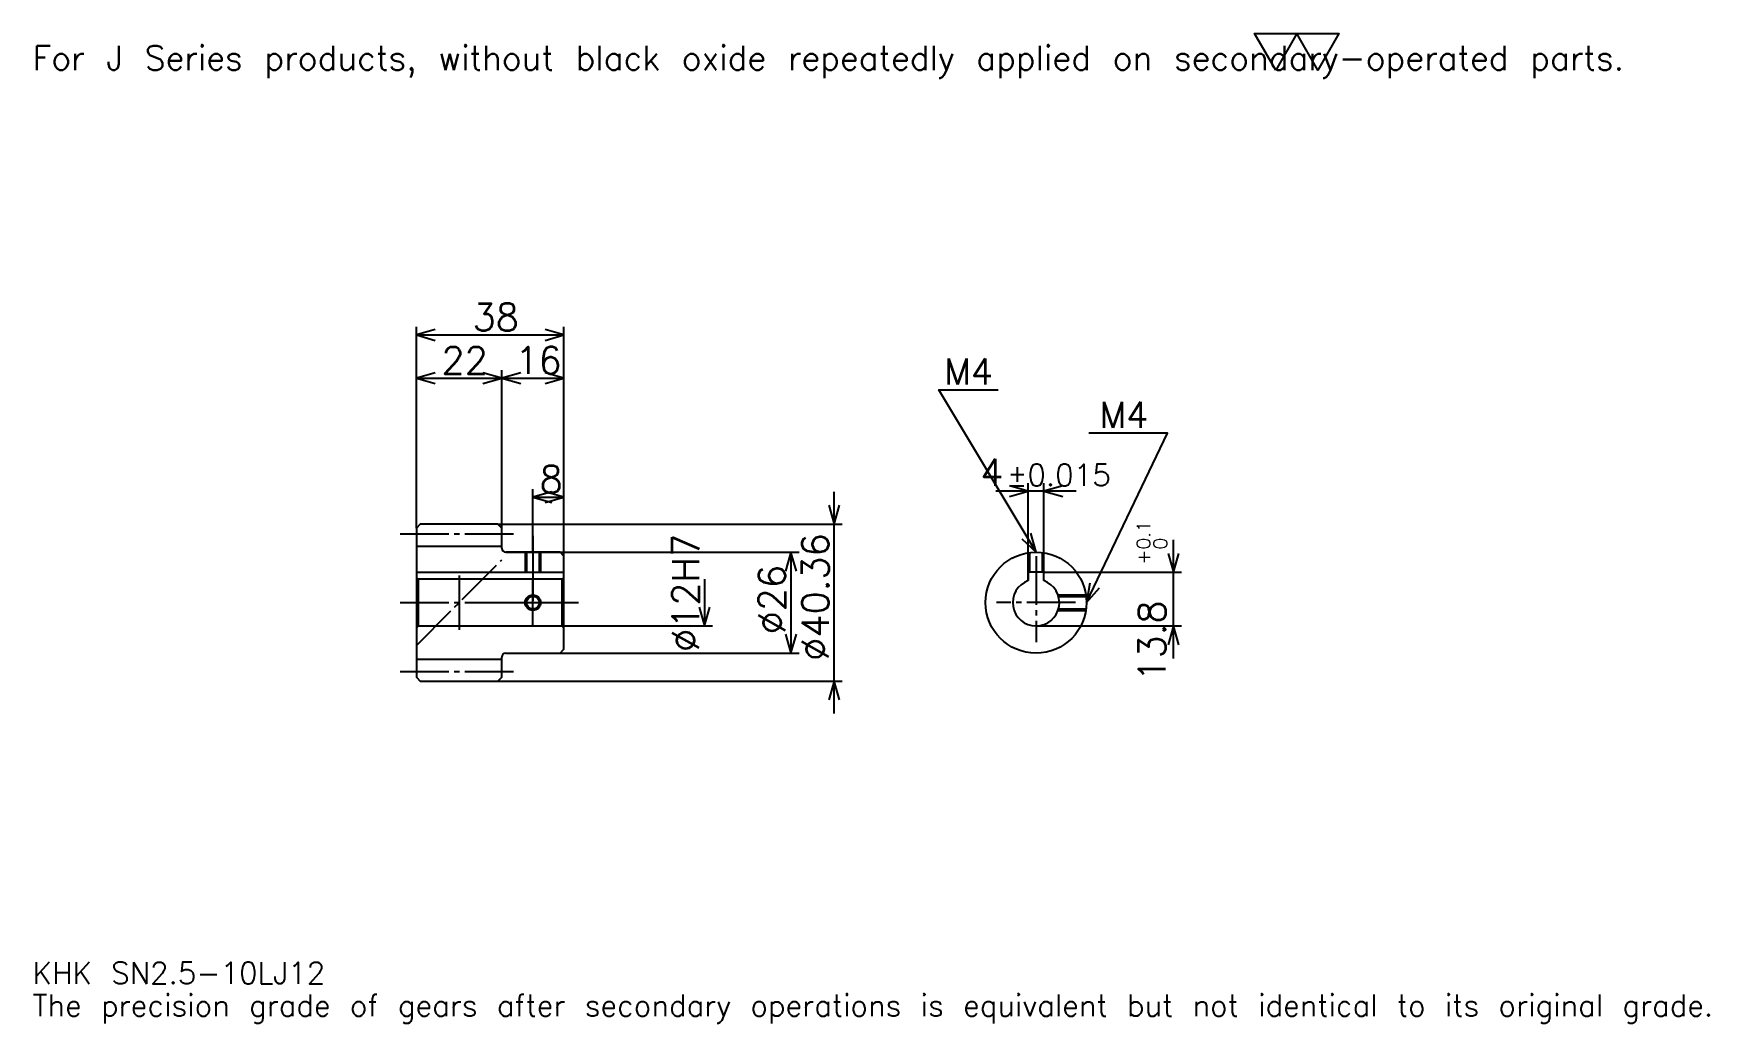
# Model space of a CAD drawing. Extents: x 14 to 446, y 5 to 260.
import ezdxf

# ---------------------------------------------------------------- set-up
doc = ezdxf.new("R2010")
doc.units = 0
doc.linetypes.add('DASHDOT', pattern=[16.695651, 12.521739, -1.391304, 1.391304, -1.391304])
doc.layers.get('0').update_dxf_attribs({"linetype": 'CONTINUOUS'})
doc.layers.add('DASHDOT', color=6, linetype='DASHDOT')
doc.styles.add('KANJI', font='TXT', dxfattribs={"bigfont": 'BIGFONT'})

msp = doc.modelspace()

# ---------------------------------------------------------------- linework, layer by layer
at = {"color": 5}
for p, q in [((112.695656, 133.568985), (112.695656, 184.351593)), ((112.695656, 182.264633), (150.695648, 182.264633)), ((150.695648, 133.568985), (150.695648, 184.351593)), ((134.695648, 133.568985), (134.695648, 173.221161)), ((112.695656, 171.134201), (134.695648, 171.134201)), ((134.695648, 171.134201), (150.695648, 171.134201)), ((142.695648, 133.568985), (142.695648, 142.612457)), ((270.217407, 121.191315), (270.217407, 144.147842)), ((274.217407, 121.191315), (274.217407, 144.147842)), ((142.695648, 140.525497), (150.695648, 140.525497)), ((220.260864, 84.865814), (220.260864, 141.916809)), ((282.565216, 142.060883), (261.869568, 142.060883)), ((112.695656, 132.568985), (112.695656, 133.568985)), ((133.695648, 133.568985), (150.695648, 133.568985)), ((134.695648, 132.568985), (134.695648, 133.568985)), ((142.695648, 126.391312), (142.695648, 133.568985)), ((142.695648, 126.391312), (142.695648, 133.568985)), ((150.695648, 133.568985), (222.347839, 133.568985)), ((150.695648, 125.391312), (150.695648, 133.568985)), ((307.608704, 99.043488), (307.608704, 129.539139)), ((135.695648, 126.391312), (150.695648, 126.391312)), ((150.695648, 126.391312), (211.217407, 126.391312)), ((209.130432, 126.391312), (209.130432, 100.391312)), ((274.217407, 121.191315), (309.695679, 121.191315)), ((186.869568, 119.391312), (186.869568, 107.391312)), ((150.695648, 107.391312), (188.956528, 107.391312)), ((272.217407, 107.391312), (309.695679, 107.391312)), ((135.695648, 100.391312), (150.695648, 100.391312)), ((150.695648, 100.391312), (211.217407, 100.391312)), ((133.695648, 93.213638), (150.695648, 93.213638)), ((150.695648, 93.213638), (222.347839, 93.213638))]:
    msp.add_line(p, q, dxfattribs=at)
at = {"color": 4}
for p, q in [((112.695656, 127.943985), (134.695648, 127.943985)), ((112.695656, 121.191315), (150.695648, 121.191315)), ((113.195656, 119.391312), (113.195656, 107.391312)), ((150.195648, 119.391312), (150.695648, 119.891312)), ((150.195648, 107.391312), (150.695648, 106.891312)), ((112.695656, 98.838638), (134.695648, 98.838638))]:
    msp.add_line(p, q, dxfattribs=at)
at = {"color": 7}
msp.add_line((123.695656, 120.347832), (123.695656, 106.434792), dxfattribs=at)
msp.add_lwpolyline([(333.913055, 250.434784), (328.486969, 259.839996), (350.191315, 259.839996), (344.765228, 250.434784), (339.339142, 259.839996), (333.913055, 250.434784)], dxfattribs=at)
at = {"color": 5}
for points in [[(117.565224, 183.655945), (112.695656, 182.264633), (117.565224, 180.873322)], [(145.826096, 180.873322), (150.695648, 182.264633), (145.826096, 183.655945)], [(117.565224, 172.525497), (112.695656, 171.134201), (117.565224, 169.742889)], [(129.826096, 169.742889), (134.695648, 171.134201), (129.826096, 172.525497)], [(139.565216, 172.525497), (134.695648, 171.134201), (139.565216, 169.742889)], [(145.826096, 169.742889), (150.695648, 171.134201), (145.826096, 172.525497)], [(272.217407, 126.391312), (247.17392, 168.130447), (262.478271, 168.130447)], [(285.217407, 113.391312), (306.086975, 157), (285.773926, 157)], [(265.347839, 140.669571), (270.217407, 142.060883), (265.347839, 143.452179)], [(279.086975, 143.452179), (274.217407, 142.060883), (279.086975, 140.669571)], [(147.565216, 141.916809), (142.695648, 140.525497), (147.565216, 139.134201)], [(145.826096, 139.134201), (150.695648, 140.525497), (145.826096, 141.916809)], [(218.869568, 138.438538), (220.260864, 133.568985), (221.652176, 138.438538)], [(268.518982, 129.851105), (272.217407, 126.391312), (270.90506, 131.282745)], [(210.521744, 121.521744), (209.130432, 126.391312), (207.739136, 121.521744)], [(306.217407, 126.060875), (307.608704, 121.191315), (309.000031, 126.060875)], [(286.064484, 118.384392), (285.217407, 113.391312), (288.574493, 117.183197)], [(185.478271, 112.26088), (186.869568, 107.391312), (188.260864, 112.26088)], [(207.739136, 105.26088), (209.130432, 100.391312), (210.521744, 105.26088)], [(309.000031, 102.521744), (307.608704, 107.391312), (306.217407, 102.521744)], [(221.652176, 88.344078), (220.260864, 93.213638), (218.869568, 88.344078)]]:
    msp.add_lwpolyline(points, dxfattribs=at)
at = {"color": 4}
for points in [[(134.695648, 127.391312), (134.695648, 132.568985), (133.695648, 133.568985), (113.695656, 133.568985), (112.695656, 132.568985), (112.695656, 106.891312)], [(135.695648, 100.391312), (149.695648, 100.391312), (150.695648, 101.391312), (150.695648, 125.391312), (149.695648, 126.391312), (135.695648, 126.391312)], [(140.695648, 126.391312), (140.695648, 121.191315)], [(141.075653, 126.391312), (141.075653, 121.191315)], [(144.315659, 126.391312), (144.315659, 121.191315)], [(144.695648, 126.391312), (144.695648, 121.191315)], [(270.217407, 119.048164), (270.217407, 126.236542)], [(270.597412, 121.191315), (270.597412, 126.289978)], [(273.837402, 121.191315), (273.837402, 126.289978)], [(274.217407, 119.048164), (274.217407, 126.236542)], [(274.217407, 119.048164), (274.217407, 121.191315), (270.217407, 121.191315), (270.217407, 119.048164)], [(112.695656, 106.891312), (113.195656, 107.391312), (150.195648, 107.391312), (150.195648, 119.391312), (113.195656, 119.391312), (112.695656, 119.891312)], [(277.874268, 115.391312), (285.062622, 115.391312)], [(277.994568, 115.011314), (285.116058, 115.011314)], [(277.874268, 111.391312), (285.062622, 111.391312)], [(277.994568, 111.771309), (285.116058, 111.771309)], [(112.695656, 106.891312), (112.695656, 94.213638), (113.695656, 93.213638), (133.695648, 93.213638), (134.695648, 94.213638), (134.695648, 99.391312)]]:
    msp.add_lwpolyline(points, dxfattribs=at)
for centre, radius in [((272.217407, 113.391312), 13), ((142.695648, 113.391312), 1.62)]:
    msp.add_circle(centre, radius, dxfattribs=at)
at = {"color": 7}
msp.add_circle((142.695648, 113.391312), 2, dxfattribs=at)
at = {"color": 4}
for centre, radius, start, end in [((135.695648, 127.391312), 1, 180, 270), ((272.217407, 113.391312), 6, 109.47122094, 70.52877906), ((135.695648, 99.391312), 1, 90, 180)]:
    msp.add_arc(centre, radius, start, end, dxfattribs=at)
at = {"layer": 'DASHDOT', "color": 7}
for p, q in [((108.521744, 131.068985), (138.869568, 131.068985)), ((142.695648, 126.391312), (142.695648, 113.391312)), ((272.217407, 125.365227), (272.217407, 103.2174)), ((112.695656, 102.391312), (134.695648, 124.391312)), ((108.521744, 113.391312), (154.869568, 113.391312)), ((282.391296, 113.391312), (262.043488, 113.391312)), ((108.521744, 95.713638), (138.869568, 95.713638))]:
    msp.add_line(p, q, dxfattribs=at)
for points in [[(142.695648, 130.565216), (142.695648, 117.017395)], [(142.695648, 107.2174), (142.695648, 119.565224)], [(136.521744, 113.391312), (148.869568, 113.391312)]]:
    msp.add_lwpolyline(points, dxfattribs=at)

# ---------------------------------------------------------------- texts
at = {"color": 7, "style": 'KANJI'}
for s, height, p in [('For J Series products, without black oxide repeatedly applied on secondary-operated parts.', 6.26087, (13.913043, 250.434784)), ('38', 6.956522, (127.17392, 183.377686)), ('22', 6.956522, (119.17392, 172.247238)), ('16', 6.956522, (138.17392, 172.247238)), ('M4', 6.678261, (248.565216, 169.521744)), ('M4', 6.678261, (288.556519, 158.391312)), ('8', 6.956522, (144.434784, 141.63855)), ('4', 6.956522, (257.857758, 143.452179)), ('%%p0.015', 5.565217, (264.743866, 143.452179)), ('KHK SN2.5-10LJ12', 5.565217, (13.913043, 15.304348)), ('The precision grade of gears after secondary operations is equivalent but not identical to its original grade.', 5.565217, (13.913043, 6.956522))]:
    msp.add_text(s, height=height, dxfattribs=at).set_placement(p)
for s, height, p in [('%%c12H7', 6.956522, (185.478271, 100.695663)), ('%%c40.36', 6.956522, (218.869568, 98.434792)), ('0.1', 3.478261, (301.626099, 127.082008)), ('0', 3.478261, (305.939148, 127.082008)), ('+', 3.478261, (301.626099, 123.186356)), ('%%c26', 6.956522, (207.739136, 105.2174)), ('13.8', 6.956522, (305.521759, 93.075775))]:
    msp.add_text(s, height=height, rotation=90, dxfattribs=at).set_placement(p)

doc.saveas('drawing.dxf')
